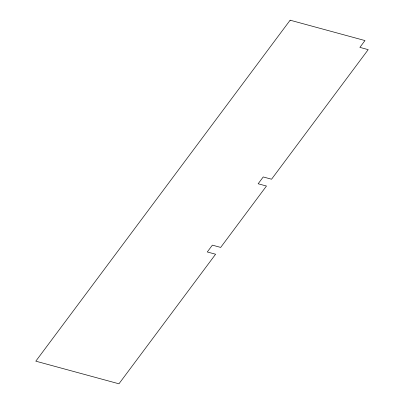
<?xml version="1.0" encoding="UTF-8"?>
<svg xmlns="http://www.w3.org/2000/svg" width="404" height="404" viewBox="0 0 404 404"><rect width="100%" height="100%" fill="white"/><g stroke="black" fill="none" stroke-linecap="round" stroke-linejoin="round"><path stroke-width="0.61" d="M290.138 20.2L35.799 361.176L118.948 383.8L215.6 254.227L207.282 251.965L212.368 245.147L220.685 247.41L266.468 186.032L258.151 183.769L263.236 176.952L271.554 179.214L368.201 49.642L359.888 47.379L364.974 40.562L290.138 20.2"/></g></svg>
